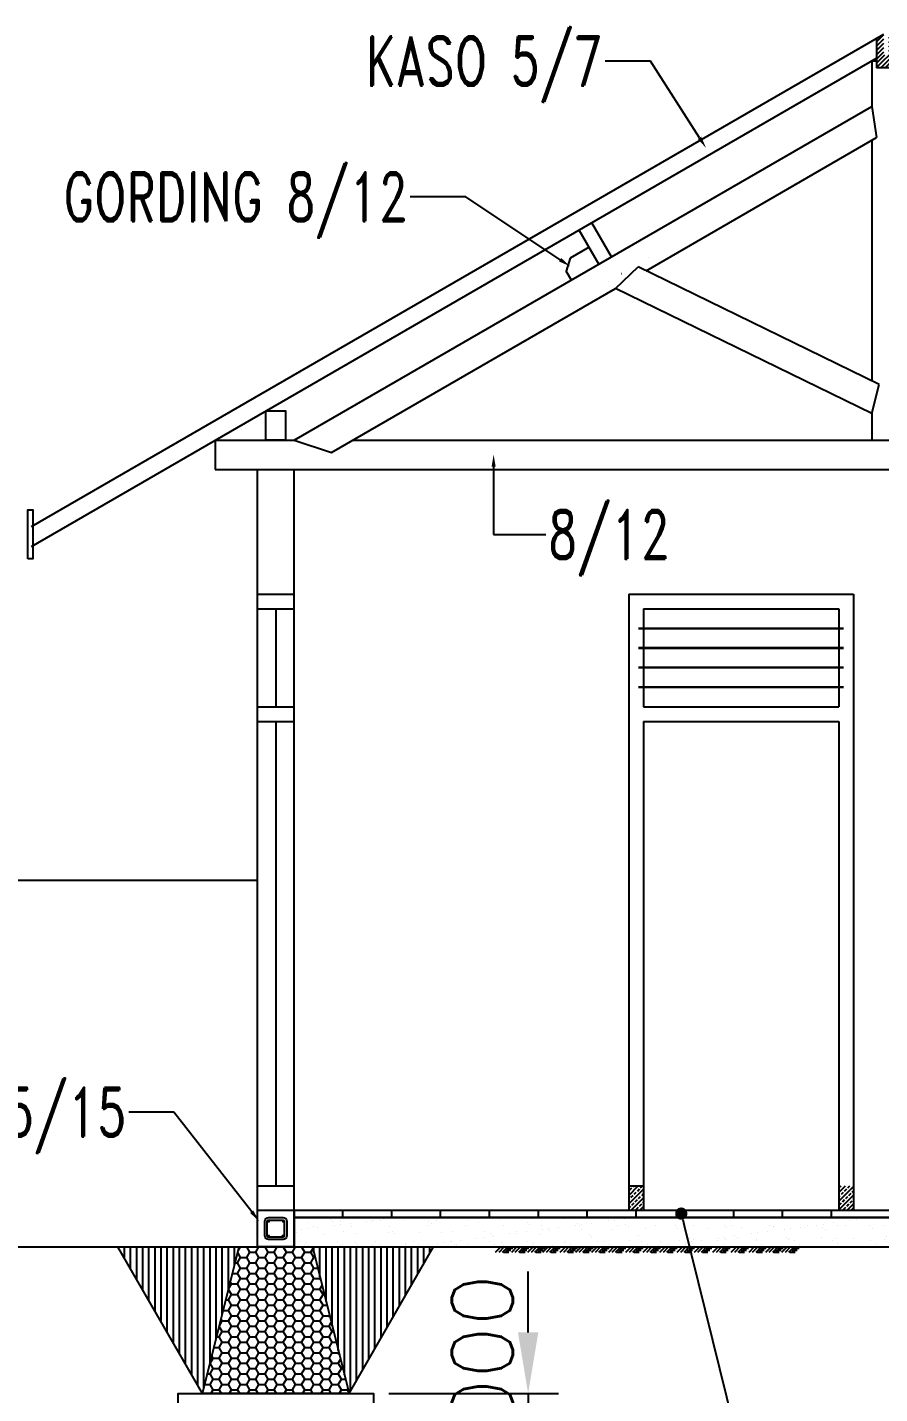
# Model space of a CAD drawing. Header units: metres. Extents: x -50 to 791, y -10 to 584.
# Drawn here: x 298.8 to 333.7, y 360.8 to 416.7 of the extents above; entities that cross this region are included whole.
import ezdxf
from ezdxf.enums import TextEntityAlignment as Align

# ---------------------------------------------------------------- set-up
doc = ezdxf.new("R2010")
doc.units = ezdxf.units.M
doc.layers.get('0').update_dxf_attribs({"linetype": 'CONTINUOUS'})
doc.layers.get('DEFPOINTS').update_dxf_attribs({"linetype": 'CONTINUOUS'})
for name, color, linetype in [('ARSIR', 30, 'CONTINUOUS'), ('ATAP', 14, 'CONTINUOUS'), ('BETON', 2, 'CONTINUOUS'), ('DIM', 7, 'CONTINUOUS'), ('PAS', 4, 'CONTINUOUS'), ('PONDSI', 3, 'CONTINUOUS')]:
    doc.layers.add(name, color=color, linetype=linetype)
doc.styles.add('ROMAND', font='ROMAND.shx', dxfattribs={"width": 0.7})
doc.styles.get("Standard").update_dxf_attribs({"font": 'Simplex.shx'})
doc.dimstyles.get("Standard").update_dxf_attribs({"dimtxt": 0.18, "dimasz": 0.18, "dimexe": 0.18, "dimexo": 0.0625, "dimgap": 0.09, "dimtad": 0, "dimtih": 1, "dimtoh": 1, "dimdec": 4, "dimzin": 0, "dimdsep": 46, "dimtxsty": 'Standard', "dimcen": 0.09, "dimadec": 0, "dimazin": 0, "dimtfac": 1, "dimtdec": 4, "dimtofl": 0, "dimtmove": 0, "dimatfit": 3, "dimfxl": 1, "dimtolj": 1, "dimtzin": 0, "dimarcsym": 0})

# ---------------------------------------------------------------- blocks, each defined once
blk = doc.blocks.new('*X5')
at = {"color": 0}
for p, q in [((215.888, 340.339), (216.279, 340.73)), ((215.888, 340.692), (215.925, 340.73)), ((215.888, 339.985), (216.488, 340.585)), ((215.888, 340.515), (215.889, 340.516)), ((215.933, 340.56), (216.021, 340.649)), ((216.065, 340.693), (216.102, 340.73)), ((216.11, 340.384), (216.198, 340.472)), ((216.242, 340.516), (216.33, 340.604)), ((216.375, 340.649), (216.455, 340.73)), ((224.488, 340.453), (224.764, 340.73)), ((224.488, 340.1), (225.088, 340.7)), ((224.488, 340.63), (224.506, 340.649)), ((224.551, 340.693), (224.587, 340.73)), ((224.595, 340.384), (224.683, 340.472)), ((224.727, 340.516), (224.816, 340.604)), ((224.86, 340.649), (224.941, 340.73)), ((224.904, 340.339), (224.993, 340.428)), ((225.037, 340.472), (225.088, 340.523)), ((215.888, 340.162), (215.933, 340.207)), ((215.889, 339.809), (215.977, 339.897)), ((215.977, 340.251), (216.065, 340.339)), ((215.986, 339.73), (216.488, 340.232)), ((216.021, 339.942), (216.11, 340.03)), ((216.154, 340.074), (216.242, 340.163)), ((216.286, 340.207), (216.375, 340.295)), ((216.33, 339.897), (216.419, 339.986)), ((216.339, 339.73), (216.488, 339.878)), ((216.419, 340.339), (216.488, 340.408)), ((216.463, 340.03), (216.488, 340.055)), ((224.488, 339.746), (225.088, 340.346)), ((224.488, 340.277), (224.551, 340.339)), ((224.506, 339.942), (224.595, 340.03)), ((224.639, 340.074), (224.727, 340.163)), ((224.772, 340.207), (224.86, 340.295)), ((224.816, 339.897), (224.904, 339.986)), ((224.825, 339.73), (225.088, 339.993)), ((224.948, 340.03), (225.037, 340.118)), ((225.081, 340.163), (225.088, 340.169)), ((216.198, 339.765), (216.286, 339.853)), ((224.683, 339.765), (224.772, 339.853)), ((225.001, 339.73), (225.081, 339.809))]:
    blk.add_line(p, q, dxfattribs=at)
blk = doc.blocks.new('*X10')
at = {"color": 0}
for p, q in [((263.894, 335.835), (264, 336.017)), ((264.375, 335.801), (264.25, 336.017)), ((264.625, 335.801), (264.75, 336.017)), ((265.125, 335.801), (265, 336.017)), ((265.375, 335.801), (265.5, 336.017)), ((265.875, 335.801), (265.75, 336.017)), ((266.125, 335.801), (266.25, 336.017)), ((266.625, 335.801), (266.5, 336.017)), ((263.875, 335.368), (264, 335.585)), ((264, 335.585), (263.883, 335.788)), ((264, 335.585), (264.25, 335.585)), ((264.25, 335.585), (264.375, 335.801)), ((264.375, 335.368), (264.25, 335.585)), ((264.375, 335.801), (264.625, 335.801)), ((264.75, 335.585), (264.625, 335.801)), ((264.625, 335.368), (264.75, 335.585)), ((264.75, 335.585), (265, 335.585)), ((265, 335.585), (265.125, 335.801)), ((265.125, 335.368), (265, 335.585)), ((265.125, 335.801), (265.375, 335.801)), ((265.5, 335.585), (265.375, 335.801)), ((265.375, 335.368), (265.5, 335.585)), ((265.5, 335.585), (265.75, 335.585)), ((265.75, 335.585), (265.875, 335.801)), ((265.875, 335.368), (265.75, 335.585)), ((265.875, 335.801), (266.125, 335.801)), ((266.25, 335.585), (266.125, 335.801)), ((266.125, 335.368), (266.25, 335.585)), ((266.25, 335.585), (266.5, 335.585)), ((266.5, 335.585), (266.625, 335.801)), ((266.625, 335.368), (266.5, 335.585)), ((266.625, 335.801), (266.875, 335.801)), ((266.875, 335.801), (266.958, 335.945)), ((267, 335.585), (266.875, 335.801)), ((266.875, 335.368), (267, 335.585)), ((267, 335.585), (267.048, 335.585)), ((263.669, 334.935), (263.875, 334.935)), ((263.778, 335.368), (263.875, 335.368)), ((264, 335.152), (263.875, 335.368)), ((263.875, 334.935), (264, 335.152)), ((264, 334.719), (263.875, 334.935)), ((264, 335.152), (264.25, 335.152)), ((264.25, 335.152), (264.375, 335.368)), ((264.375, 334.935), (264.25, 335.152)), ((264.25, 334.719), (264.375, 334.935)), ((264.375, 335.368), (264.625, 335.368)), ((264.375, 334.935), (264.625, 334.935)), ((264.75, 335.152), (264.625, 335.368)), ((264.625, 334.935), (264.75, 335.152)), ((264.75, 334.719), (264.625, 334.935)), ((264.75, 335.152), (265, 335.152)), ((265, 335.152), (265.125, 335.368)), ((265.125, 334.935), (265, 335.152)), ((265, 334.719), (265.125, 334.935)), ((265.125, 335.368), (265.375, 335.368)), ((265.125, 334.935), (265.375, 334.935)), ((265.5, 335.152), (265.375, 335.368)), ((265.375, 334.935), (265.5, 335.152)), ((265.5, 334.719), (265.375, 334.935)), ((265.5, 335.152), (265.75, 335.152)), ((265.75, 335.152), (265.875, 335.368)), ((265.875, 334.935), (265.75, 335.152)), ((265.75, 334.719), (265.875, 334.935)), ((265.875, 335.368), (266.125, 335.368)), ((265.875, 334.935), (266.125, 334.935)), ((266.25, 335.152), (266.125, 335.368)), ((266.125, 334.935), (266.25, 335.152)), ((266.25, 334.719), (266.125, 334.935)), ((266.25, 335.152), (266.5, 335.152)), ((266.5, 335.152), (266.625, 335.368)), ((266.625, 334.935), (266.5, 335.152)), ((266.5, 334.719), (266.625, 334.935)), ((266.625, 335.368), (266.875, 335.368)), ((266.625, 334.935), (266.875, 334.935)), ((267, 335.152), (266.875, 335.368)), ((266.875, 334.935), (267, 335.152)), ((267, 334.719), (266.875, 334.935)), ((267, 335.152), (267.156, 335.152)), ((263.625, 334.069), (263.505, 334.277)), ((263.512, 334.307), (263.625, 334.502)), ((263.625, 334.502), (263.58, 334.58)), ((263.625, 334.502), (263.875, 334.502)), ((263.875, 334.502), (264, 334.719)), ((264, 334.286), (263.875, 334.502)), ((263.875, 334.069), (264, 334.286)), ((264, 334.719), (264.25, 334.719)), ((264, 334.286), (264.25, 334.286)), ((264.375, 334.502), (264.25, 334.719)), ((264.25, 334.286), (264.375, 334.502)), ((264.375, 334.069), (264.25, 334.286)), ((264.375, 334.502), (264.625, 334.502)), ((264.625, 334.502), (264.75, 334.719)), ((264.75, 334.286), (264.625, 334.502)), ((264.625, 334.069), (264.75, 334.286)), ((264.75, 334.719), (265, 334.719)), ((264.75, 334.286), (265, 334.286)), ((265.125, 334.502), (265, 334.719)), ((265, 334.286), (265.125, 334.502)), ((265.125, 334.069), (265, 334.286)), ((265.125, 334.502), (265.375, 334.502)), ((265.375, 334.502), (265.5, 334.719)), ((265.5, 334.286), (265.375, 334.502)), ((265.375, 334.069), (265.5, 334.286)), ((265.5, 334.719), (265.75, 334.719)), ((265.5, 334.286), (265.75, 334.286)), ((265.875, 334.502), (265.75, 334.719)), ((265.75, 334.286), (265.875, 334.502)), ((265.875, 334.069), (265.75, 334.286)), ((265.875, 334.502), (266.125, 334.502)), ((266.125, 334.502), (266.25, 334.719)), ((266.25, 334.286), (266.125, 334.502)), ((266.125, 334.069), (266.25, 334.286)), ((266.25, 334.719), (266.5, 334.719)), ((266.25, 334.286), (266.5, 334.286)), ((266.625, 334.502), (266.5, 334.719)), ((266.5, 334.286), (266.625, 334.502)), ((266.625, 334.069), (266.5, 334.286)), ((266.625, 334.502), (266.875, 334.502)), ((266.875, 334.502), (267, 334.719)), ((267, 334.286), (266.875, 334.502)), ((266.875, 334.069), (267, 334.286)), ((267, 334.719), (267.25, 334.719)), ((267, 334.286), (267.25, 334.286)), ((267.25, 334.719), (267.26, 334.736)), ((267.275, 334.675), (267.25, 334.719)), ((267.25, 334.286), (267.336, 334.434)), ((267.375, 334.069), (267.25, 334.286)), ((263.399, 333.853), (263.5, 333.853)), ((263.5, 333.853), (263.625, 334.069)), ((263.625, 333.636), (263.5, 333.853)), ((263.625, 334.069), (263.875, 334.069)), ((264, 333.853), (263.875, 334.069)), ((263.875, 333.636), (264, 333.853)), ((264, 333.853), (264.25, 333.853)), ((264.25, 333.853), (264.375, 334.069)), ((264.375, 333.636), (264.25, 333.853)), ((264.375, 334.069), (264.625, 334.069)), ((264.75, 333.853), (264.625, 334.069)), ((264.625, 333.636), (264.75, 333.853)), ((264.75, 333.853), (265, 333.853)), ((265, 333.853), (265.125, 334.069)), ((265.125, 333.636), (265, 333.853)), ((265.125, 334.069), (265.375, 334.069)), ((265.5, 333.853), (265.375, 334.069)), ((265.375, 333.636), (265.5, 333.853)), ((265.5, 333.853), (265.75, 333.853)), ((265.75, 333.853), (265.875, 334.069)), ((265.875, 333.636), (265.75, 333.853)), ((265.875, 334.069), (266.125, 334.069)), ((266.25, 333.853), (266.125, 334.069)), ((266.125, 333.636), (266.25, 333.853)), ((266.25, 333.853), (266.5, 333.853)), ((266.5, 333.853), (266.625, 334.069)), ((266.625, 333.636), (266.5, 333.853)), ((266.625, 334.069), (266.875, 334.069)), ((267, 333.853), (266.875, 334.069)), ((266.875, 333.636), (267, 333.853)), ((267, 333.853), (267.25, 333.853)), ((267.25, 333.853), (267.375, 334.069)), ((267.375, 333.636), (267.25, 333.853)), ((267.375, 334.069), (267.427, 334.069)), ((263.29, 333.42), (263.5, 333.42)), ((263.5, 333.42), (263.625, 333.636)), ((263.625, 333.203), (263.5, 333.42)), ((263.5, 332.987), (263.625, 333.203)), ((263.625, 333.636), (263.875, 333.636)), ((263.625, 333.203), (263.875, 333.203)), ((264, 333.42), (263.875, 333.636)), ((263.875, 333.203), (264, 333.42)), ((264, 332.987), (263.875, 333.203)), ((264, 333.42), (264.25, 333.42)), ((264.25, 333.42), (264.375, 333.636)), ((264.375, 333.203), (264.25, 333.42)), ((264.25, 332.987), (264.375, 333.203)), ((264.375, 333.636), (264.625, 333.636)), ((264.375, 333.203), (264.625, 333.203)), ((264.75, 333.42), (264.625, 333.636)), ((264.625, 333.203), (264.75, 333.42)), ((264.75, 332.987), (264.625, 333.203)), ((264.75, 333.42), (265, 333.42)), ((265, 333.42), (265.125, 333.636)), ((265.125, 333.203), (265, 333.42)), ((265, 332.987), (265.125, 333.203)), ((265.125, 333.636), (265.375, 333.636)), ((265.125, 333.203), (265.375, 333.203)), ((265.5, 333.42), (265.375, 333.636)), ((265.375, 333.203), (265.5, 333.42)), ((265.5, 332.987), (265.375, 333.203)), ((265.5, 333.42), (265.75, 333.42)), ((265.75, 333.42), (265.875, 333.636)), ((265.875, 333.203), (265.75, 333.42)), ((265.75, 332.987), (265.875, 333.203)), ((265.875, 333.636), (266.125, 333.636)), ((265.875, 333.203), (266.125, 333.203)), ((266.25, 333.42), (266.125, 333.636)), ((266.125, 333.203), (266.25, 333.42)), ((266.25, 332.987), (266.125, 333.203)), ((266.25, 333.42), (266.5, 333.42)), ((266.5, 333.42), (266.625, 333.636)), ((266.625, 333.203), (266.5, 333.42)), ((266.5, 332.987), (266.625, 333.203)), ((266.625, 333.636), (266.875, 333.636)), ((266.625, 333.203), (266.875, 333.203)), ((267, 333.42), (266.875, 333.636)), ((266.875, 333.203), (267, 333.42)), ((267, 332.987), (266.875, 333.203)), ((267, 333.42), (267.25, 333.42)), ((267.25, 333.42), (267.375, 333.636)), ((267.375, 333.203), (267.25, 333.42)), ((267.25, 332.987), (267.375, 333.203)), ((267.375, 333.636), (267.535, 333.636)), ((267.375, 333.203), (267.625, 333.203)), ((267.625, 333.203), (267.638, 333.225)), ((267.657, 333.147), (267.625, 333.203)), ((263.25, 332.554), (263.127, 332.767)), ((263.13, 332.78), (263.25, 332.987)), ((263.25, 332.987), (263.203, 333.069)), ((263.25, 332.987), (263.5, 332.987)), ((263.625, 332.77), (263.5, 332.987)), ((263.5, 332.554), (263.625, 332.77)), ((263.625, 332.77), (263.875, 332.77)), ((263.875, 332.77), (264, 332.987)), ((264, 332.554), (263.875, 332.77)), ((264, 332.987), (264.25, 332.987)), ((264.375, 332.77), (264.25, 332.987)), ((264.25, 332.554), (264.375, 332.77)), ((264.375, 332.77), (264.625, 332.77)), ((264.625, 332.77), (264.75, 332.987)), ((264.75, 332.554), (264.625, 332.77)), ((264.75, 332.987), (265, 332.987)), ((265.125, 332.77), (265, 332.987)), ((265, 332.554), (265.125, 332.77)), ((265.125, 332.77), (265.375, 332.77)), ((265.375, 332.77), (265.5, 332.987)), ((265.5, 332.554), (265.375, 332.77)), ((265.5, 332.987), (265.75, 332.987)), ((265.875, 332.77), (265.75, 332.987)), ((265.75, 332.554), (265.875, 332.77)), ((265.875, 332.77), (266.125, 332.77)), ((266.125, 332.77), (266.25, 332.987)), ((266.25, 332.554), (266.125, 332.77)), ((266.25, 332.987), (266.5, 332.987)), ((266.625, 332.77), (266.5, 332.987)), ((266.5, 332.554), (266.625, 332.77)), ((266.625, 332.77), (266.875, 332.77)), ((266.875, 332.77), (267, 332.987)), ((267, 332.554), (266.875, 332.77)), ((267, 332.987), (267.25, 332.987)), ((267.375, 332.77), (267.25, 332.987)), ((267.25, 332.554), (267.375, 332.77)), ((267.375, 332.77), (267.625, 332.77)), ((267.625, 332.77), (267.713, 332.923)), ((267.75, 332.554), (267.625, 332.77)), ((263.02, 332.337), (263.125, 332.337)), ((263.125, 332.337), (263.25, 332.554)), ((263.25, 332.121), (263.125, 332.337)), ((263.125, 331.904), (263.25, 332.121)), ((263.25, 332.554), (263.5, 332.554)), ((263.25, 332.121), (263.5, 332.121)), ((263.625, 332.337), (263.5, 332.554)), ((263.5, 332.121), (263.625, 332.337)), ((263.625, 331.904), (263.5, 332.121)), ((263.625, 332.337), (263.875, 332.337)), ((263.875, 332.337), (264, 332.554)), ((264, 332.121), (263.875, 332.337)), ((263.875, 331.904), (264, 332.121)), ((264, 332.554), (264.25, 332.554)), ((264, 332.121), (264.25, 332.121)), ((264.375, 332.337), (264.25, 332.554)), ((264.25, 332.121), (264.375, 332.337)), ((264.375, 331.904), (264.25, 332.121)), ((264.375, 332.337), (264.625, 332.337)), ((264.625, 332.337), (264.75, 332.554)), ((264.75, 332.121), (264.625, 332.337)), ((264.625, 331.904), (264.75, 332.121)), ((264.75, 332.554), (265, 332.554)), ((264.75, 332.121), (265, 332.121)), ((265.125, 332.337), (265, 332.554)), ((265, 332.121), (265.125, 332.337)), ((265.125, 331.904), (265, 332.121)), ((265.125, 332.337), (265.375, 332.337)), ((265.375, 332.337), (265.5, 332.554)), ((265.5, 332.121), (265.375, 332.337)), ((265.375, 331.904), (265.5, 332.121)), ((265.5, 332.554), (265.75, 332.554)), ((265.5, 332.121), (265.75, 332.121)), ((265.875, 332.337), (265.75, 332.554)), ((265.75, 332.121), (265.875, 332.337)), ((265.875, 331.904), (265.75, 332.121)), ((265.875, 332.337), (266.125, 332.337)), ((266.125, 332.337), (266.25, 332.554)), ((266.25, 332.121), (266.125, 332.337)), ((266.125, 331.904), (266.25, 332.121)), ((266.25, 332.554), (266.5, 332.554)), ((266.25, 332.121), (266.5, 332.121)), ((266.625, 332.337), (266.5, 332.554)), ((266.5, 332.121), (266.625, 332.337)), ((266.625, 331.904), (266.5, 332.121)), ((266.625, 332.337), (266.875, 332.337)), ((266.875, 332.337), (267, 332.554)), ((267, 332.121), (266.875, 332.337)), ((266.875, 331.904), (267, 332.121)), ((267, 332.554), (267.25, 332.554)), ((267, 332.121), (267.25, 332.121)), ((267.375, 332.337), (267.25, 332.554)), ((267.25, 332.121), (267.375, 332.337)), ((267.375, 331.904), (267.25, 332.121)), ((267.375, 332.337), (267.625, 332.337)), ((267.625, 332.337), (267.75, 332.554)), ((267.75, 332.121), (267.625, 332.337)), ((267.625, 331.904), (267.75, 332.121)), ((267.75, 332.554), (267.806, 332.554)), ((267.75, 332.121), (267.914, 332.121)), ((262.875, 331.471), (262.825, 331.558)), ((262.912, 331.904), (263.125, 331.904)), ((263.25, 331.688), (263.125, 331.904)), ((263.125, 331.471), (263.25, 331.688)), ((263.25, 331.688), (263.5, 331.688)), ((263.5, 331.688), (263.625, 331.904)), ((263.625, 331.471), (263.5, 331.688)), ((263.625, 331.904), (263.875, 331.904)), ((264, 331.688), (263.875, 331.904)), ((263.875, 331.471), (264, 331.688)), ((264, 331.688), (264.25, 331.688)), ((264.25, 331.688), (264.375, 331.904)), ((264.375, 331.471), (264.25, 331.688)), ((264.375, 331.904), (264.625, 331.904)), ((264.75, 331.688), (264.625, 331.904)), ((264.625, 331.471), (264.75, 331.688)), ((264.75, 331.688), (265, 331.688)), ((265, 331.688), (265.125, 331.904)), ((265.125, 331.471), (265, 331.688)), ((265.125, 331.904), (265.375, 331.904)), ((265.5, 331.688), (265.375, 331.904)), ((265.375, 331.471), (265.5, 331.688)), ((265.5, 331.688), (265.75, 331.688)), ((265.75, 331.688), (265.875, 331.904)), ((265.875, 331.471), (265.75, 331.688)), ((265.875, 331.904), (266.125, 331.904)), ((266.25, 331.688), (266.125, 331.904)), ((266.125, 331.471), (266.25, 331.688)), ((266.25, 331.688), (266.5, 331.688)), ((266.5, 331.688), (266.625, 331.904)), ((266.625, 331.471), (266.5, 331.688)), ((266.625, 331.904), (266.875, 331.904)), ((267, 331.688), (266.875, 331.904)), ((266.875, 331.471), (267, 331.688)), ((267, 331.688), (267.25, 331.688)), ((267.25, 331.688), (267.375, 331.904)), ((267.375, 331.471), (267.25, 331.688)), ((267.375, 331.904), (267.625, 331.904)), ((267.75, 331.688), (267.625, 331.904)), ((267.625, 331.471), (267.75, 331.688)), ((267.75, 331.688), (268, 331.688)), ((268, 331.688), (268.015, 331.715)), ((268.039, 331.62), (268, 331.688)), ((262.749, 331.255), (262.75, 331.255)), ((262.75, 331.255), (262.875, 331.471)), ((262.875, 331.038), (262.75, 331.255)), ((262.75, 330.822), (262.875, 331.038)), ((262.875, 331.471), (263.125, 331.471)), ((262.875, 331.038), (263.125, 331.038)), ((263.25, 331.255), (263.125, 331.471)), ((263.125, 331.038), (263.25, 331.255)), ((263.25, 330.822), (263.125, 331.038)), ((263.25, 331.255), (263.5, 331.255)), ((263.5, 331.255), (263.625, 331.471)), ((263.625, 331.038), (263.5, 331.255)), ((263.5, 330.822), (263.625, 331.038)), ((263.625, 331.471), (263.875, 331.471)), ((263.625, 331.038), (263.875, 331.038)), ((264, 331.255), (263.875, 331.471)), ((263.875, 331.038), (264, 331.255)), ((264, 330.822), (263.875, 331.038)), ((264, 331.255), (264.25, 331.255)), ((264.25, 331.255), (264.375, 331.471)), ((264.375, 331.038), (264.25, 331.255)), ((264.25, 330.822), (264.375, 331.038)), ((264.375, 331.471), (264.625, 331.471)), ((264.375, 331.038), (264.625, 331.038)), ((264.75, 331.255), (264.625, 331.471)), ((264.625, 331.038), (264.75, 331.255)), ((264.75, 330.822), (264.625, 331.038)), ((264.75, 331.255), (265, 331.255)), ((265, 331.255), (265.125, 331.471)), ((265.125, 331.038), (265, 331.255)), ((265, 330.822), (265.125, 331.038)), ((265.125, 331.471), (265.375, 331.471)), ((265.125, 331.038), (265.375, 331.038)), ((265.5, 331.255), (265.375, 331.471)), ((265.375, 331.038), (265.5, 331.255)), ((265.5, 330.822), (265.375, 331.038)), ((265.5, 331.255), (265.75, 331.255)), ((265.75, 331.255), (265.875, 331.471)), ((265.875, 331.038), (265.75, 331.255)), ((265.75, 330.822), (265.875, 331.038)), ((265.875, 331.471), (266.125, 331.471)), ((265.875, 331.038), (266.125, 331.038)), ((266.25, 331.255), (266.125, 331.471)), ((266.125, 331.038), (266.25, 331.255)), ((266.25, 330.822), (266.125, 331.038)), ((266.25, 331.255), (266.5, 331.255)), ((266.5, 331.255), (266.625, 331.471)), ((266.625, 331.038), (266.5, 331.255)), ((266.5, 330.822), (266.625, 331.038)), ((266.625, 331.471), (266.875, 331.471)), ((266.625, 331.038), (266.875, 331.038)), ((267, 331.255), (266.875, 331.471)), ((266.875, 331.038), (267, 331.255)), ((267, 330.822), (266.875, 331.038)), ((267, 331.255), (267.25, 331.255)), ((267.25, 331.255), (267.375, 331.471)), ((267.375, 331.038), (267.25, 331.255)), ((267.25, 330.822), (267.375, 331.038)), ((267.375, 331.471), (267.625, 331.471)), ((267.375, 331.038), (267.625, 331.038)), ((267.75, 331.255), (267.625, 331.471)), ((267.625, 331.038), (267.75, 331.255)), ((267.75, 330.822), (267.625, 331.038)), ((267.75, 331.255), (268, 331.255)), ((268, 331.255), (268.091, 331.412)), ((268.125, 331.038), (268, 331.255)), ((268, 330.822), (268.125, 331.038)), ((268.125, 331.038), (268.185, 331.038)), ((262.533, 330.389), (262.75, 330.389)), ((262.641, 330.822), (262.75, 330.822)), ((262.875, 330.605), (262.75, 330.822)), ((262.75, 330.389), (262.875, 330.605)), ((262.875, 330.172), (262.75, 330.389)), ((262.875, 330.605), (263.125, 330.605)), ((263.125, 330.605), (263.25, 330.822)), ((263.25, 330.389), (263.125, 330.605)), ((263.125, 330.172), (263.25, 330.389)), ((263.25, 330.822), (263.5, 330.822)), ((263.25, 330.389), (263.5, 330.389)), ((263.625, 330.605), (263.5, 330.822)), ((263.5, 330.389), (263.625, 330.605)), ((263.625, 330.172), (263.5, 330.389)), ((263.625, 330.605), (263.875, 330.605)), ((263.875, 330.605), (264, 330.822)), ((264, 330.389), (263.875, 330.605)), ((263.875, 330.172), (264, 330.389)), ((264, 330.822), (264.25, 330.822)), ((264, 330.389), (264.25, 330.389)), ((264.375, 330.605), (264.25, 330.822)), ((264.25, 330.389), (264.375, 330.605)), ((264.375, 330.172), (264.25, 330.389)), ((264.375, 330.605), (264.625, 330.605)), ((264.625, 330.605), (264.75, 330.822)), ((264.75, 330.389), (264.625, 330.605)), ((264.625, 330.172), (264.75, 330.389)), ((264.75, 330.822), (265, 330.822)), ((264.75, 330.389), (265, 330.389)), ((265.125, 330.605), (265, 330.822)), ((265, 330.389), (265.125, 330.605)), ((265.125, 330.172), (265, 330.389)), ((265.125, 330.605), (265.375, 330.605)), ((265.375, 330.605), (265.5, 330.822)), ((265.5, 330.389), (265.375, 330.605)), ((265.375, 330.172), (265.5, 330.389)), ((265.5, 330.822), (265.75, 330.822)), ((265.5, 330.389), (265.75, 330.389)), ((265.875, 330.605), (265.75, 330.822)), ((265.75, 330.389), (265.875, 330.605)), ((265.875, 330.172), (265.75, 330.389)), ((265.875, 330.605), (266.125, 330.605)), ((266.125, 330.605), (266.25, 330.822)), ((266.25, 330.389), (266.125, 330.605)), ((266.125, 330.172), (266.25, 330.389)), ((266.25, 330.822), (266.5, 330.822)), ((266.25, 330.389), (266.5, 330.389)), ((266.625, 330.605), (266.5, 330.822)), ((266.5, 330.389), (266.625, 330.605)), ((266.625, 330.172), (266.5, 330.389)), ((266.625, 330.605), (266.875, 330.605)), ((266.875, 330.605), (267, 330.822)), ((267, 330.389), (266.875, 330.605)), ((266.875, 330.172), (267, 330.389)), ((267, 330.822), (267.25, 330.822)), ((267, 330.389), (267.25, 330.389)), ((267.375, 330.605), (267.25, 330.822)), ((267.25, 330.389), (267.375, 330.605)), ((267.375, 330.172), (267.25, 330.389)), ((267.375, 330.605), (267.625, 330.605)), ((267.625, 330.605), (267.75, 330.822)), ((267.75, 330.389), (267.625, 330.605)), ((267.625, 330.172), (267.75, 330.389)), ((267.75, 330.822), (268, 330.822)), ((267.75, 330.389), (268, 330.389)), ((268.125, 330.605), (268, 330.822)), ((268, 330.389), (268.125, 330.605)), ((268.125, 330.172), (268, 330.389)), ((268.125, 330.605), (268.293, 330.605)), ((262.464, 330.017), (262.447, 330.047)), ((262.786, 330.017), (262.875, 330.172)), ((262.875, 330.172), (263.125, 330.172)), ((263.214, 330.017), (263.125, 330.172)), ((263.536, 330.017), (263.625, 330.172)), ((263.625, 330.172), (263.875, 330.172)), ((263.964, 330.017), (263.875, 330.172)), ((264.286, 330.017), (264.375, 330.172)), ((264.375, 330.172), (264.625, 330.172)), ((264.714, 330.017), (264.625, 330.172)), ((265.036, 330.017), (265.125, 330.172)), ((265.125, 330.172), (265.375, 330.172)), ((265.464, 330.017), (265.375, 330.172)), ((265.786, 330.017), (265.875, 330.172)), ((265.875, 330.172), (266.125, 330.172)), ((266.214, 330.017), (266.125, 330.172)), ((266.536, 330.017), (266.625, 330.172)), ((266.625, 330.172), (266.875, 330.172)), ((266.964, 330.017), (266.875, 330.172)), ((267.286, 330.017), (267.375, 330.172)), ((267.375, 330.172), (267.625, 330.172)), ((267.714, 330.017), (267.625, 330.172)), ((268.036, 330.017), (268.125, 330.172)), ((268.125, 330.172), (268.375, 330.172)), ((268.375, 330.172), (268.393, 330.204)), ((268.421, 330.092), (268.375, 330.172))]:
    blk.add_line(p, q, dxfattribs=at)
blk = doc.blocks.new('BT')
at = {"layer": 'BETON'}
blk.add_lwpolyline([(-0.75, 0), (-0.75, 1.5), (0.75, 1.5), (0.75, 0)], close=True, dxfattribs=at)
for points in [[(-0.45, 0.45), (-0.45, 1.05, -0.414214), (-0.3, 1.2), (0.3, 1.2, -0.414214), (0.45, 1.05), (0.45, 0.45, -0.414214), (0.3, 0.3), (-0.3, 0.3, -0.414214)], [(-0.35, 0.45), (-0.35, 1.05, -0.414214), (-0.3, 1.1), (0.3, 1.1, -0.414214), (0.35, 1.05), (0.35, 0.45, -0.414214), (0.3, 0.4), (-0.3, 0.4, -0.414214)]]:
    blk.add_lwpolyline(points, format="xyb", close=True, dxfattribs=at)
at = {"layer": 'BETON', "const_width": 0.05}
for points in [[(-0.311, 1.037, 1), (-0.261, 1.037, 1)], [(0.275, 1.037, 1), (0.325, 1.037, 1)], [(-0.311, 0.454, 1), (-0.261, 0.454, 1)], [(0.259, 0.454, 1), (0.309, 0.454, 1)]]:
    blk.add_lwpolyline(points, format="xyb", close=True, dxfattribs=at)
blk = doc.blocks.new('*X11')
at = {"color": 0}
for p, q in [((259, 335.975), (259, 336.017)), ((259.25, 335.542), (259.25, 336.017)), ((259.5, 335.109), (259.5, 336.017)), ((259.75, 334.676), (259.75, 336.017)), ((260, 334.243), (260, 336.017)), ((260.25, 333.81), (260.25, 336.017)), ((260.5, 333.377), (260.5, 336.017)), ((260.75, 332.944), (260.75, 336.017)), ((261, 332.511), (261, 336.017)), ((261.25, 332.078), (261.25, 336.017)), ((261.5, 331.645), (261.5, 336.017)), ((261.75, 331.212), (261.75, 336.017)), ((262, 330.779), (262, 336.017)), ((262.25, 330.346), (262.25, 336.017)), ((262.5, 330.258), (262.5, 336.017)), ((262.75, 331.258), (262.75, 336.017)), ((263, 332.258), (263, 336.017)), ((263.25, 333.258), (263.25, 336.017)), ((263.5, 334.258), (263.5, 336.017)), ((263.75, 335.258), (263.75, 336.017)), ((267, 335.777), (267, 336.017)), ((267.25, 334.777), (267.25, 336.017)), ((267.5, 333.777), (267.5, 336.017)), ((267.75, 332.777), (267.75, 336.017)), ((268, 331.777), (268, 336.017)), ((268.25, 330.777), (268.25, 336.017)), ((268.5, 330.121), (268.5, 336.017)), ((268.75, 330.554), (268.75, 336.017)), ((269, 330.987), (269, 336.017)), ((269.25, 331.42), (269.25, 336.017)), ((269.5, 331.853), (269.5, 336.017)), ((269.75, 332.286), (269.75, 336.017)), ((270, 332.719), (270, 336.017)), ((270.25, 333.153), (270.25, 336.017)), ((270.5, 333.586), (270.5, 336.017)), ((270.75, 334.019), (270.75, 336.017)), ((271, 334.452), (271, 336.017)), ((271.25, 334.885), (271.25, 336.017)), ((271.5, 335.318), (271.5, 336.017)), ((271.75, 335.751), (271.75, 336.017))]:
    blk.add_line(p, q, dxfattribs=at)
blk = doc.blocks.new('*D92')
at = {"color": 0, "linetype": 'ByBlock'}
for p, q in [((319.283, 363.268), (319.283, 365.768)), ((313.576, 360.768), (320.533, 360.768)), ((319.283, 360.768), (319.283, 358.768)), ((313.576, 358.768), (320.533, 358.768)), ((319.283, 356.268), (319.283, 353.768))]:
    blk.add_line(p, q, dxfattribs=at)
for points in [[(318.866, 363.268), (319.699, 363.268), (319.283, 360.768)], [(318.866, 356.268), (319.699, 356.268), (319.283, 358.768)]]:
    blk.add_solid(points, dxfattribs=at)
at = {"layer": 'DEFPOINTS', "color": 0, "linetype": 'ByBlock'}
for p in [(312.951, 360.768), (312.951, 358.768), (319.283, 358.768)]:
    blk.add_point(p, dxfattribs=at)
at = {"color": 0, "linetype": 'ByBlock', "insert": (317.408, 359.768), "char_height": 2.5, "attachment_point": 5, "rotation": 90}
blk.add_mtext('\\A1;2.0000', dxfattribs=at)
blk = doc.blocks.new('DOT')
at = {"layer": 'DIM', "color": 0, "linetype": 'ByBlock'}
blk.add_line((-0.5, 0), (-1, 0), dxfattribs=at)
at = {"layer": 'DIM', "color": 0, "linetype": 'ByBlock', "const_width": 0.5}
blk.add_lwpolyline([(-0.25, 0, 1), (0.25, 0, 1)], format="xyb", close=True, dxfattribs=at)
blk = doc.blocks.new('*X28')
at = {"color": 0}
for p, q in [((267.682, 337.133), (267.682, 337.133)), ((269.175, 337.074), (269.175, 337.074)), ((269.436, 337.108), (269.436, 337.108)), ((269.712, 337.088), (269.712, 337.088)), ((269.842, 337.161), (269.842, 337.161)), ((270.705, 337.093), (270.705, 337.093)), ((271.713, 337.071), (271.713, 337.071)), ((272.014, 337.109), (272.014, 337.109)), ((273.293, 337.103), (273.293, 337.103)), ((274.644, 337.152), (274.644, 337.152)), ((275.952, 337.168), (275.952, 337.168)), ((277.232, 337.162), (277.232, 337.162)), ((278.582, 337.211), (278.582, 337.211)), ((279.058, 337.08), (279.058, 337.08)), ((279.318, 337.114), (279.318, 337.114)), ((279.724, 337.168), (279.724, 337.168)), ((288.94, 337.087), (288.94, 337.087)), ((289.2, 337.121), (289.2, 337.121)), ((289.432, 337.18), (289.432, 337.18)), ((289.607, 337.174), (289.607, 337.174)), ((293.371, 337.203), (293.371, 337.203)), ((293.463, 337.119), (293.463, 337.119)), ((295.401, 337.159), (295.401, 337.159)), ((297.402, 337.142), (297.402, 337.142)), ((298.822, 337.093), (298.822, 337.093)), ((299.082, 337.127), (299.082, 337.127)), ((299.432, 337.098), (299.432, 337.098)), ((299.489, 337.181), (299.489, 337.181)), ((266.271, 336.609), (266.271, 336.609)), ((266.484, 336.719), (266.484, 336.719)), ((266.744, 336.754), (266.744, 336.754)), ((266.767, 337.033), (266.767, 337.033)), ((266.983, 336.866), (266.983, 336.866)), ((267.15, 336.807), (267.15, 336.807)), ((267.402, 336.533), (267.402, 336.533)), ((267.774, 337.048), (267.774, 337.048)), ((267.83, 336.896), (267.83, 336.896)), ((268.076, 337.05), (268.076, 337.05)), ((268.09, 336.931), (268.09, 336.931)), ((268.209, 336.65), (268.209, 336.65)), ((268.496, 336.984), (268.496, 336.984)), ((268.54, 336.869), (268.54, 336.869)), ((268.752, 336.581), (268.752, 336.581)), ((269.355, 337.044), (269.355, 337.044)), ((270.061, 336.598), (270.061, 336.598)), ((270.097, 336.871), (270.097, 336.871)), ((270.21, 336.632), (270.21, 336.632)), ((270.302, 336.548), (270.302, 336.548)), ((271.34, 336.592), (271.34, 336.592)), ((271.654, 336.874), (271.654, 336.874)), ((271.805, 336.987), (271.805, 336.987)), ((272.24, 336.588), (272.24, 336.588)), ((272.69, 336.64), (272.69, 336.64)), ((273.211, 336.877), (273.211, 336.877)), ((273.743, 337.027), (273.743, 337.027)), ((273.999, 336.657), (273.999, 336.657)), ((274.241, 336.571), (274.241, 336.571)), ((274.768, 336.88), (274.768, 336.88)), ((275.02, 336.549), (275.02, 336.549)), ((275.278, 336.651), (275.278, 336.651)), ((275.28, 336.583), (275.28, 336.583)), ((275.687, 336.636), (275.687, 336.636)), ((275.744, 337.01), (275.744, 337.01)), ((275.836, 336.925), (275.836, 336.925)), ((276.271, 336.527), (276.271, 336.527)), ((276.325, 336.883), (276.325, 336.883)), ((276.366, 336.726), (276.366, 336.726)), ((276.626, 336.76), (276.626, 336.76)), ((276.629, 336.7), (276.629, 336.7)), ((277.033, 336.813), (277.033, 336.813)), ((277.712, 336.903), (277.712, 336.903)), ((277.774, 336.966), (277.774, 336.966)), ((277.882, 336.886), (277.882, 336.886)), ((277.937, 336.716), (277.937, 336.716)), ((277.972, 336.937), (277.972, 336.937)), ((278.272, 336.51), (278.272, 336.51)), ((278.378, 336.991), (278.378, 336.991)), ((279.216, 336.71), (279.216, 336.71)), ((279.44, 336.888), (279.44, 336.888)), ((279.775, 336.948), (279.775, 336.948)), ((279.867, 336.864), (279.867, 336.864)), ((280.567, 336.759), (280.567, 336.759)), ((280.997, 336.891), (280.997, 336.891)), ((281.805, 336.904), (281.805, 336.904)), ((281.876, 336.776), (281.876, 336.776)), ((282.554, 336.894), (282.554, 336.894)), ((283.155, 336.769), (283.155, 336.769)), ((283.806, 336.887), (283.806, 336.887)), ((283.898, 336.803), (283.898, 336.803)), ((284.111, 336.897), (284.111, 336.897)), ((284.505, 336.818), (284.505, 336.818)), ((284.902, 336.555), (284.902, 336.555)), ((285.162, 336.589), (285.162, 336.589)), ((285.569, 336.643), (285.569, 336.643)), ((285.668, 336.9), (285.668, 336.9)), ((285.814, 336.835), (285.814, 336.835)), ((285.836, 336.843), (285.836, 336.843)), ((286.248, 336.732), (286.248, 336.732)), ((286.508, 336.766), (286.508, 336.766)), ((286.915, 336.82), (286.915, 336.82)), ((287.093, 336.829), (287.093, 336.829)), ((287.225, 336.903), (287.225, 336.903)), ((287.594, 336.909), (287.594, 336.909)), ((287.837, 336.826), (287.837, 336.826)), ((287.854, 336.944), (287.854, 336.944)), ((287.929, 336.741), (287.929, 336.741)), ((288.261, 336.997), (288.261, 336.997)), ((288.443, 336.877), (288.443, 336.877)), ((288.782, 336.905), (288.782, 336.905)), ((289.752, 336.894), (289.752, 336.894)), ((289.867, 336.781), (289.867, 336.781)), ((290.339, 336.908), (290.339, 336.908)), ((291.031, 336.888), (291.031, 336.888)), ((291.868, 336.764), (291.868, 336.764)), ((291.896, 336.911), (291.896, 336.911)), ((291.96, 336.68), (291.96, 336.68)), ((292.382, 336.937), (292.382, 336.937)), ((293.453, 336.914), (293.453, 336.914)), ((293.691, 336.953), (293.691, 336.953)), ((293.898, 336.72), (293.898, 336.72)), ((294.784, 336.561), (294.784, 336.561)), ((294.97, 336.947), (294.97, 336.947)), ((295.01, 336.917), (295.01, 336.917)), ((295.045, 336.596), (295.045, 336.596)), ((295.451, 336.649), (295.451, 336.649)), ((295.898, 336.703), (295.898, 336.703)), ((295.991, 336.618), (295.991, 336.618)), ((296.13, 336.739), (296.13, 336.739)), ((296.32, 336.996), (296.32, 336.996)), ((296.39, 336.773), (296.39, 336.773)), ((296.567, 336.92), (296.567, 336.92)), ((296.797, 336.826), (296.797, 336.826)), ((297.476, 336.916), (297.476, 336.916)), ((297.494, 337.057), (297.494, 337.057)), ((297.629, 337.012), (297.629, 337.012)), ((297.736, 336.95), (297.736, 336.95)), ((297.929, 336.659), (297.929, 336.659)), ((298.124, 336.922), (298.124, 336.922)), ((298.143, 337.004), (298.143, 337.004)), ((298.305, 336.544), (298.305, 336.544)), ((298.908, 337.006), (298.908, 337.006)), ((299.614, 336.56), (299.614, 336.56)), ((299.681, 336.925), (299.681, 336.925)), ((266.417, 336.232), (266.417, 336.232)), ((266.628, 336.097), (266.628, 336.097)), ((266.706, 336.211), (266.706, 336.211)), ((266.799, 336.07), (266.799, 336.07)), ((267.974, 336.234), (267.974, 336.234)), ((268.107, 336.087), (268.107, 336.087)), ((268.185, 336.1), (268.185, 336.1)), ((268.707, 336.194), (268.707, 336.194)), ((268.799, 336.109), (268.799, 336.109)), ((269.386, 336.081), (269.386, 336.081)), ((269.531, 336.237), (269.531, 336.237)), ((269.742, 336.103), (269.742, 336.103)), ((270.737, 336.149), (270.737, 336.149)), ((270.737, 336.129), (270.737, 336.129)), ((271.088, 336.24), (271.088, 336.24)), ((271.243, 336.051), (271.243, 336.051)), ((271.299, 336.106), (271.299, 336.106)), ((271.649, 336.105), (271.649, 336.105)), ((272.046, 336.146), (272.046, 336.146)), ((272.328, 336.194), (272.328, 336.194)), ((272.588, 336.228), (272.588, 336.228)), ((272.645, 336.243), (272.645, 336.243)), ((272.738, 336.132), (272.738, 336.132)), ((272.83, 336.048), (272.83, 336.048)), ((272.856, 336.109), (272.856, 336.109)), ((272.995, 336.282), (272.995, 336.282)), ((273.325, 336.14), (273.325, 336.14)), ((273.674, 336.371), (273.674, 336.371)), ((273.934, 336.406), (273.934, 336.406)), ((274.202, 336.246), (274.202, 336.246)), ((274.333, 336.487), (274.333, 336.487)), ((274.341, 336.459), (274.341, 336.459)), ((274.413, 336.111), (274.413, 336.111)), ((274.675, 336.188), (274.675, 336.188)), ((274.768, 336.088), (274.768, 336.088)), ((275.759, 336.249), (275.759, 336.249)), ((275.97, 336.114), (275.97, 336.114)), ((275.984, 336.205), (275.984, 336.205)), ((276.769, 336.071), (276.769, 336.071)), ((277.263, 336.199), (277.263, 336.199)), ((277.316, 336.251), (277.316, 336.251)), ((277.527, 336.117), (277.527, 336.117)), ((278.364, 336.425), (278.364, 336.425)), ((278.613, 336.248), (278.613, 336.248)), ((278.799, 336.027), (278.799, 336.027)), ((278.873, 336.254), (278.873, 336.254)), ((279.084, 336.12), (279.084, 336.12)), ((279.922, 336.264), (279.922, 336.264)), ((280.302, 336.465), (280.302, 336.465)), ((280.431, 336.257), (280.431, 336.257)), ((280.641, 336.123), (280.641, 336.123)), ((280.864, 336.023), (280.864, 336.023)), ((281.125, 336.058), (281.125, 336.058)), ((281.201, 336.258), (281.201, 336.258)), ((281.531, 336.111), (281.531, 336.111)), ((281.988, 336.26), (281.988, 336.26)), ((282.198, 336.126), (282.198, 336.126)), ((282.21, 336.201), (282.21, 336.201)), ((282.303, 336.448), (282.303, 336.448)), ((282.395, 336.364), (282.395, 336.364)), ((282.471, 336.235), (282.471, 336.235)), ((282.552, 336.307), (282.552, 336.307)), ((282.877, 336.288), (282.877, 336.288)), ((283.545, 336.263), (283.545, 336.263)), ((283.556, 336.378), (283.556, 336.378)), ((283.756, 336.128), (283.756, 336.128)), ((283.817, 336.412), (283.817, 336.412)), ((283.861, 336.323), (283.861, 336.323)), ((284.223, 336.466), (284.223, 336.466)), ((284.333, 336.404), (284.333, 336.404)), ((285.102, 336.266), (285.102, 336.266)), ((285.14, 336.317), (285.14, 336.317)), ((285.313, 336.131), (285.313, 336.131)), ((286.334, 336.387), (286.334, 336.387)), ((286.426, 336.302), (286.426, 336.302)), ((286.49, 336.366), (286.49, 336.366)), ((286.659, 336.268), (286.659, 336.268)), ((286.87, 336.134), (286.87, 336.134)), ((287.799, 336.383), (287.799, 336.383)), ((288.216, 336.271), (288.216, 336.271)), ((288.364, 336.343), (288.364, 336.343)), ((288.427, 336.137), (288.427, 336.137)), ((289.078, 336.377), (289.078, 336.377)), ((289.773, 336.274), (289.773, 336.274)), ((289.984, 336.14), (289.984, 336.14)), ((290.364, 336.325), (290.364, 336.325)), ((290.428, 336.425), (290.428, 336.425)), ((290.457, 336.241), (290.457, 336.241)), ((290.747, 336.03), (290.747, 336.03)), ((291.007, 336.064), (291.007, 336.064)), ((291.33, 336.277), (291.33, 336.277)), ((291.413, 336.118), (291.413, 336.118)), ((291.541, 336.143), (291.541, 336.143)), ((291.737, 336.442), (291.737, 336.442)), ((292.093, 336.207), (292.093, 336.207)), ((292.353, 336.241), (292.353, 336.241)), ((292.395, 336.281), (292.395, 336.281)), ((292.759, 336.295), (292.759, 336.295)), ((292.887, 336.28), (292.887, 336.28)), ((293.016, 336.436), (293.016, 336.436)), ((293.098, 336.145), (293.098, 336.145)), ((293.438, 336.384), (293.438, 336.384)), ((293.699, 336.418), (293.699, 336.418)), ((294.105, 336.472), (294.105, 336.472)), ((294.367, 336.484), (294.367, 336.484)), ((294.395, 336.264), (294.395, 336.264)), ((294.444, 336.283), (294.444, 336.283)), ((294.488, 336.18), (294.488, 336.18)), ((294.655, 336.148), (294.655, 336.148)), ((295.675, 336.501), (295.675, 336.501)), ((296.001, 336.285), (296.001, 336.285)), ((296.212, 336.151), (296.212, 336.151)), ((296.352, 336.032), (296.352, 336.032)), ((296.426, 336.22), (296.426, 336.22)), ((296.954, 336.495), (296.954, 336.495)), ((297.558, 336.288), (297.558, 336.288)), ((297.66, 336.049), (297.66, 336.049)), ((297.769, 336.154), (297.769, 336.154)), ((298.426, 336.203), (298.426, 336.203)), ((298.519, 336.118), (298.519, 336.118)), ((298.939, 336.043), (298.939, 336.043)), ((299.115, 336.291), (299.115, 336.291)), ((299.326, 336.157), (299.326, 336.157))]:
    blk.add_line(p, q, dxfattribs=at)
blk = doc.blocks.new('*X29')
at = {"color": 0}
for p, q in [((290.04, 385.322), (290.34, 385.622)), ((290.04, 385.146), (290.34, 385.446)), ((290.04, 384.969), (290.34, 385.269)), ((290.54, 385.469), (290.644, 385.573)), ((290.54, 385.292), (290.756, 385.508)), ((290.54, 385.115), (290.84, 385.415)), ((290.54, 384.939), (290.84, 385.239)), ((290.04, 384.792), (290.34, 385.092)), ((290.04, 384.262), (290.84, 385.062)), ((290.04, 384.615), (290.34, 384.915)), ((290.04, 384.439), (290.381, 384.78)), ((290.211, 384.256), (290.84, 384.885)), ((290.388, 384.256), (290.84, 384.708)), ((290.565, 384.256), (290.84, 384.531)), ((290.741, 384.256), (290.84, 384.355))]:
    blk.add_line(p, q, dxfattribs=at)

msp = doc.modelspace()

# ---------------------------------------------------------------- linework, layer by layer
at = {"color": 4}
msp.add_line((283.95093, 381.7685), (308.20093, 381.7685), dxfattribs=at)
for p, q in [((308.20093, 368.2685), (359.70093, 368.2685)), ((309.70093, 367.9685), (343.20093, 367.9685)), ((317.95141, 366.55379), (318.16355, 366.76593)), ((318.09284, 366.55379), (318.30497, 366.76593)), ((318.23426, 366.55379), (318.44639, 366.76593)), ((318.42267, 366.71587), (318.6561, 366.71587)), ((318.61291, 366.55379), (318.82504, 366.76593)), ((318.75433, 366.55379), (318.96647, 366.76593)), ((318.89576, 366.55379), (319.10789, 366.76593)), ((319.08416, 366.71587), (319.3176, 366.71587)), ((319.27441, 366.55379), (319.48654, 366.76593)), ((319.41583, 366.55379), (319.62796, 366.76593)), ((319.55725, 366.55379), (319.76939, 366.76593)), ((319.74566, 366.71587), (319.9791, 366.71587)), ((319.89029, 366.55379), (320.10242, 366.76593)), ((320.03171, 366.55379), (320.24384, 366.76593)), ((320.17313, 366.55379), (320.38526, 366.76593)), ((320.36154, 366.71587), (320.59498, 366.71587)), ((320.59741, 366.55379), (320.80954, 366.76593)), ((320.73883, 366.55379), (320.95096, 366.76593)), ((320.88025, 366.55379), (321.09239, 366.76593)), ((321.06866, 366.71587), (321.3021, 366.71587)), ((321.2361, 366.55379), (321.44823, 366.76593)), ((321.37752, 366.55379), (321.58965, 366.76593)), ((321.51894, 366.55379), (321.73107, 366.76593)), ((321.70735, 366.71587), (321.94078, 366.71587)), ((321.8976, 366.55379), (322.10973, 366.76593)), ((322.03902, 366.55379), (322.25115, 366.76593)), ((322.18044, 366.55379), (322.39257, 366.76593)), ((322.36885, 366.71587), (322.60228, 366.71587)), ((322.58191, 366.55379), (322.79404, 366.76593)), ((322.72333, 366.55379), (322.93546, 366.76593)), ((322.86475, 366.55379), (323.07688, 366.76593)), ((323.05316, 366.71587), (323.28659, 366.71587)), ((323.28903, 366.55379), (323.50116, 366.76593)), ((323.43045, 366.55379), (323.64258, 366.76593)), ((323.57187, 366.55379), (323.784, 366.76593)), ((323.76028, 366.71587), (323.99371, 366.71587)), ((323.99615, 366.55379), (324.20828, 366.76593)), ((324.13757, 366.55379), (324.3497, 366.76593)), ((324.27899, 366.55379), (324.49112, 366.76593)), ((324.4674, 366.71587), (324.70083, 366.71587)), ((324.68045, 366.55379), (324.89259, 366.76593)), ((324.82188, 366.55379), (325.03401, 366.76593)), ((324.9633, 366.55379), (325.17543, 366.76593)), ((325.15171, 366.71587), (325.38514, 366.71587)), ((325.38757, 366.55379), (325.59971, 366.76593)), ((325.52899, 366.55379), (325.74113, 366.76593)), ((325.67042, 366.55379), (325.88255, 366.76593)), ((325.85882, 366.71587), (326.09226, 366.71587)), ((326.09469, 366.55379), (326.30683, 366.76593)), ((326.23612, 366.55379), (326.44825, 366.76593)), ((326.37754, 366.55379), (326.58967, 366.76593)), ((326.56595, 366.71587), (326.79938, 366.71587)), ((326.84744, 366.55379), (327.05957, 366.76593)), ((326.98886, 366.55379), (327.20099, 366.76593)), ((327.13028, 366.55379), (327.34241, 366.76593)), ((327.31869, 366.71587), (327.55212, 366.71587)), ((327.60017, 366.55379), (327.81231, 366.76593)), ((327.7416, 366.55379), (327.95373, 366.76593)), ((327.88302, 366.55379), (328.09515, 366.76593)), ((328.07142, 366.71587), (328.30486, 366.71587)), ((328.3301, 366.55379), (328.54224, 366.76593)), ((328.47153, 366.55379), (328.68366, 366.76593)), ((328.61295, 366.55379), (328.82508, 366.76593)), ((328.80135, 366.71587), (329.03479, 366.71587)), ((329.01441, 366.55379), (329.22655, 366.76593)), ((329.15584, 366.55379), (329.36797, 366.76593)), ((329.29726, 366.55379), (329.50939, 366.76593)), ((329.48566, 366.71587), (329.7191, 366.71587)), ((329.67591, 366.55379), (329.88804, 366.76593)), ((329.81733, 366.55379), (330.02947, 366.76593)), ((329.95875, 366.55379), (330.17089, 366.76593)), ((330.14716, 366.71587), (330.3806, 366.71587)), ((318.27206, 366.55607), (318.4963, 366.55607)), ((318.35223, 366.63658), (318.57296, 366.63658)), ((318.93356, 366.55607), (319.1578, 366.55607)), ((319.01373, 366.63658), (319.23446, 366.63658)), ((319.59506, 366.55607), (319.8193, 366.55607)), ((319.67523, 366.63658), (319.89596, 366.63658)), ((320.21093, 366.55607), (320.43518, 366.55607)), ((320.29111, 366.63658), (320.51184, 366.63658)), ((320.91806, 366.55607), (321.1423, 366.55607)), ((320.99823, 366.63658), (321.21896, 366.63658)), ((321.55674, 366.55607), (321.78098, 366.55607)), ((321.63691, 366.63658), (321.85765, 366.63658)), ((322.21824, 366.55607), (322.44248, 366.55607)), ((322.29841, 366.63658), (322.51915, 366.63658)), ((322.90255, 366.55607), (323.12679, 366.55607)), ((322.98272, 366.63658), (323.20346, 366.63658)), ((323.60967, 366.55607), (323.83391, 366.55607)), ((323.68984, 366.63658), (323.91058, 366.63658)), ((324.31679, 366.55607), (324.54103, 366.55607)), ((324.39696, 366.63658), (324.61769, 366.63658)), ((325.0011, 366.55607), (325.22534, 366.55607)), ((325.08127, 366.63658), (325.302, 366.63658)), ((325.70822, 366.55607), (325.93246, 366.55607)), ((325.78839, 366.63658), (326.00912, 366.63658)), ((326.41534, 366.55607), (326.63958, 366.55607)), ((326.49551, 366.63658), (326.71624, 366.63658)), ((327.16808, 366.55607), (327.39232, 366.55607)), ((327.24825, 366.63658), (327.46899, 366.63658)), ((327.92082, 366.55607), (328.14506, 366.55607)), ((328.00099, 366.63658), (328.22172, 366.63658)), ((328.65075, 366.55607), (328.87499, 366.55607)), ((328.73092, 366.63658), (328.95165, 366.63658)), ((329.33506, 366.55607), (329.5593, 366.55607)), ((329.41523, 366.63658), (329.63596, 366.63658)), ((329.99656, 366.55607), (330.2208, 366.55607)), ((330.07673, 366.63658), (330.29746, 366.63658))]:
    msp.add_line(p, q)
at = {"color": 3}
for p, q in [((283.95093, 366.7685), (307.45093, 366.7685)), ((310.45093, 366.7685), (337.48683, 366.7685))]:
    msp.add_line(p, q, dxfattribs=at)
for points in [[(309.70093, 367.9685), (309.70093, 366.7685), (343.20093, 366.7685), (343.20093, 367.9685)], [(304.95093, 358.7685), (304.95093, 360.7685), (312.95093, 360.7685), (312.95093, 358.7685)]]:
    msp.add_lwpolyline(points, close=True)
at = {"layer": 'ATAP'}
for p, q in [((298.95093, 396.23423), (333.85093, 416.38375)), ((333.55093, 416.20755), (333.55093, 415.00755)), ((298.95093, 395.42594), (333.55093, 415.40226)), ((333.35093, 415.28679), (333.35093, 413.42283)), ((333.35093, 415.28679), (333.55093, 415.28679)), ((334.35093, 415.00755), (333.55093, 415.00755)), ((309.70093, 399.7685), (333.35093, 413.42283)), ((333.35093, 413.42283), (333.55093, 412.15266)), ((324.11342, 406.70391), (333.55093, 412.15266)), ((333.35093, 412.03719), (333.35093, 402.20097)), ((322.69763, 407.27215), (321.89052, 408.67012)), ((322.17802, 406.97215), (321.3709, 408.37012)), ((321.77802, 407.66497), (321.01064, 407.22192)), ((321.01064, 407.22192), (320.83921, 406.69104)), ((324.22513, 407.22644), (324.22347, 407.22933)), ((321.05219, 406.32215), (320.83921, 406.69104)), ((322.85969, 405.98008), (323.78809, 406.8625)), ((323.0993, 406.57644), (323.09763, 406.57933)), ((333.65093, 402.05473), (323.78809, 406.8625)), ((311.2349, 399.2685), (322.85969, 405.98008)), ((322.57969, 406.27644), (322.57802, 406.27933)), ((333.35093, 400.86599), (322.85969, 405.98008)), ((333.35093, 400.86599), (333.65093, 402.05473)), ((333.35093, 400.86599), (333.35093, 399.7685)), ((306.47247, 399.7685), (306.47247, 398.5685)), ((306.47247, 399.7685), (309.70093, 399.7685)), ((309.70093, 399.7685), (311.2349, 399.2685)), ((312.10093, 399.7685), (355.80093, 399.7685)), ((306.47247, 398.5685), (361.42939, 398.5685)), ((308.20093, 393.4685), (309.70093, 393.4685)), ((323.40093, 393.4685), (323.40093, 368.2685)), ((323.40093, 393.4685), (332.60093, 393.4685)), ((332.60093, 393.4685), (332.60093, 368.2685)), ((308.20093, 392.8685), (309.70093, 392.8685)), ((308.95093, 392.8685), (308.95093, 388.8685)), ((324.00093, 392.8685), (324.00093, 388.8685)), ((324.00093, 392.8685), (332.00093, 392.8685)), ((332.00093, 392.8685), (332.00093, 388.8685)), ((308.20093, 388.8685), (309.70093, 388.8685)), ((324.00093, 388.8685), (332.00093, 388.8685)), ((308.20093, 388.2685), (309.70093, 388.2685)), ((308.95093, 388.2685), (308.95093, 369.2685)), ((324.00093, 388.2685), (324.00093, 368.2685)), ((324.00093, 388.2685), (332.00093, 388.2685)), ((332.00093, 388.2685), (332.00093, 368.2685)), ((308.20093, 369.2685), (309.70093, 369.2685)), ((323.40093, 369.2685), (324.00093, 369.2685)), ((323.40093, 368.2685), (324.00093, 368.2685))]:
    msp.add_line(p, q, dxfattribs=at)
for points in [[(308.55093, 399.7685), (308.55093, 400.9685), (309.35093, 400.9685), (309.35093, 399.7685)], [(298.79963, 394.92153), (298.79963, 396.92153), (298.99963, 396.92153), (298.99963, 394.92153)]]:
    msp.add_lwpolyline(points, close=True, dxfattribs=at)
at = {"layer": 'ATAP', "const_width": 0.1}
for points in [[(323.80093, 392.0685), (332.20093, 392.0685)], [(323.80093, 391.2685), (332.20093, 391.2685)], [(323.80093, 390.4685), (332.20093, 390.4685)], [(323.80093, 389.6685), (332.20093, 389.6685)]]:
    msp.add_lwpolyline(points, dxfattribs=at)
at = {"layer": 'DIM', "color": 40}
for p, q in [((324.28855, 415.2814), (322.43449, 415.2814)), ((326.30065, 412.14221), (324.28855, 415.2814)), ((316.7297, 409.72758), (314.44778, 409.72758)), ((320.59208, 407.15652), (316.7297, 409.72758)), ((317.87066, 398.68955), (317.87066, 395.91422)), ((317.87066, 395.91422), (320.00995, 395.91422)), ((304.78388, 372.27877), (302.93003, 372.27877)), ((307.96557, 368.20835), (304.78388, 372.27877)), ((325.67284, 367.64636), (328.70233, 355.39532))]:
    msp.add_line(p, q, dxfattribs=at)
for points in [[(326.37081, 412.18718), (326.23049, 412.09724), (326.57046, 411.72126)], [(320.63825, 407.22589), (320.5459, 407.08715), (321.00829, 406.87946)], [(317.78732, 398.68955), (317.95399, 398.68955), (317.87066, 399.18955)], [(308.03123, 368.25967), (307.89991, 368.15703), (308.27349, 367.81442)]]:
    msp.add_solid(points, dxfattribs=at)
at = {"layer": 'PAS'}
for p, q in [((308.20093, 366.7685), (308.20093, 398.5685)), ((309.70093, 366.7685), (309.70093, 398.5685)), ((311.70093, 367.9685), (311.70093, 368.2685)), ((313.70093, 367.9685), (313.70093, 368.2685)), ((315.70093, 367.9685), (315.70093, 368.2685)), ((317.70093, 367.9685), (317.70093, 368.2685)), ((319.70093, 367.9685), (319.70093, 368.2685)), ((321.70093, 367.9685), (321.70093, 368.2685)), ((323.70093, 367.9685), (323.70093, 368.2685)), ((325.70093, 367.9685), (325.70093, 368.2685)), ((327.70093, 367.9685), (327.70093, 368.2685)), ((329.70093, 367.9685), (329.70093, 368.2685)), ((331.70093, 367.9685), (331.70093, 368.2685))]:
    msp.add_line(p, q, dxfattribs=at)
at = {"layer": 'PONDSI'}
for p, q in [((305.95093, 360.7685), (302.48683, 366.7685)), ((311.95093, 360.7685), (315.41503, 366.7685))]:
    msp.add_line(p, q, dxfattribs=at)
msp.add_lwpolyline([(311.95093, 360.7685), (305.95093, 360.7685), (307.45093, 366.7685), (310.45093, 366.7685)], close=True, dxfattribs=at)

# ---------------------------------------------------------------- block references
for name, p in [('BT', (308.95093, 366.7685)), ('*X28', (43.51109, 30.75128)), ('*X11', (43.51109, 30.75128)), ('*X10', (43.51109, 30.75128))]:
    msp.add_blockref(name, p)
at = {"layer": 'ARSIR'}
for name, p in [('*X29', (43.51109, 30.75128)), ('*X5', (107.51311, 28.53898))]:
    msp.add_blockref(name, p, dxfattribs=at)
at = {"layer": 'DIM', "color": 40, "xscale": 0.5, "yscale": 0.5, "zscale": 0.5, "rotation": 103.8897189821405}
msp.add_blockref('DOT', (325.55281, 368.13174), dxfattribs=at)

# ---------------------------------------------------------------- texts
at = {"layer": 'DIM', "color": 5, "style": 'ROMAND', "width": 0.7}
for s, p in [('KASO 5/7', (322.34449, 415.2814)), ('GORDING 8/12', (314.35778, 409.72758)), ('SLOOP 15/15', (302.84003, 372.27877))]:
    msp.add_text(s, height=2, dxfattribs=at).set_placement(p, align=Align.MIDDLE_RIGHT)
msp.add_text('8/12', height=2, dxfattribs=at).set_placement((320.09995, 395.91422), align=Align.MIDDLE_LEFT)

# ---------------------------------------------------------------- dimensions: what is measured, and where the dimension line sits
at = {"layer": 'DIM'}
dim = msp.add_linear_dim(base=(319.2828, 358.7685), p1=(312.95093, 360.7685), p2=(312.95093, 358.7685), angle=90, dimstyle='Standard', override={"dimtxt": 2.5, "dimasz": 2.5, "dimexe": 1.25, "dimexo": 0.625, "dimgap": 0.625, "dimtad": 1, "dimtih": 0, "dimtoh": 0, "dimlunit": 6, "dimcen": 2.5, "dimtofl": 1}, dxfattribs=at)
dim.commit()
dim.dimension.update_dxf_attribs({"geometry": '*D92', "text_midpoint": (319.2828, 359.7685), "dimtype": 160})

doc.saveas('drawing.dxf')
